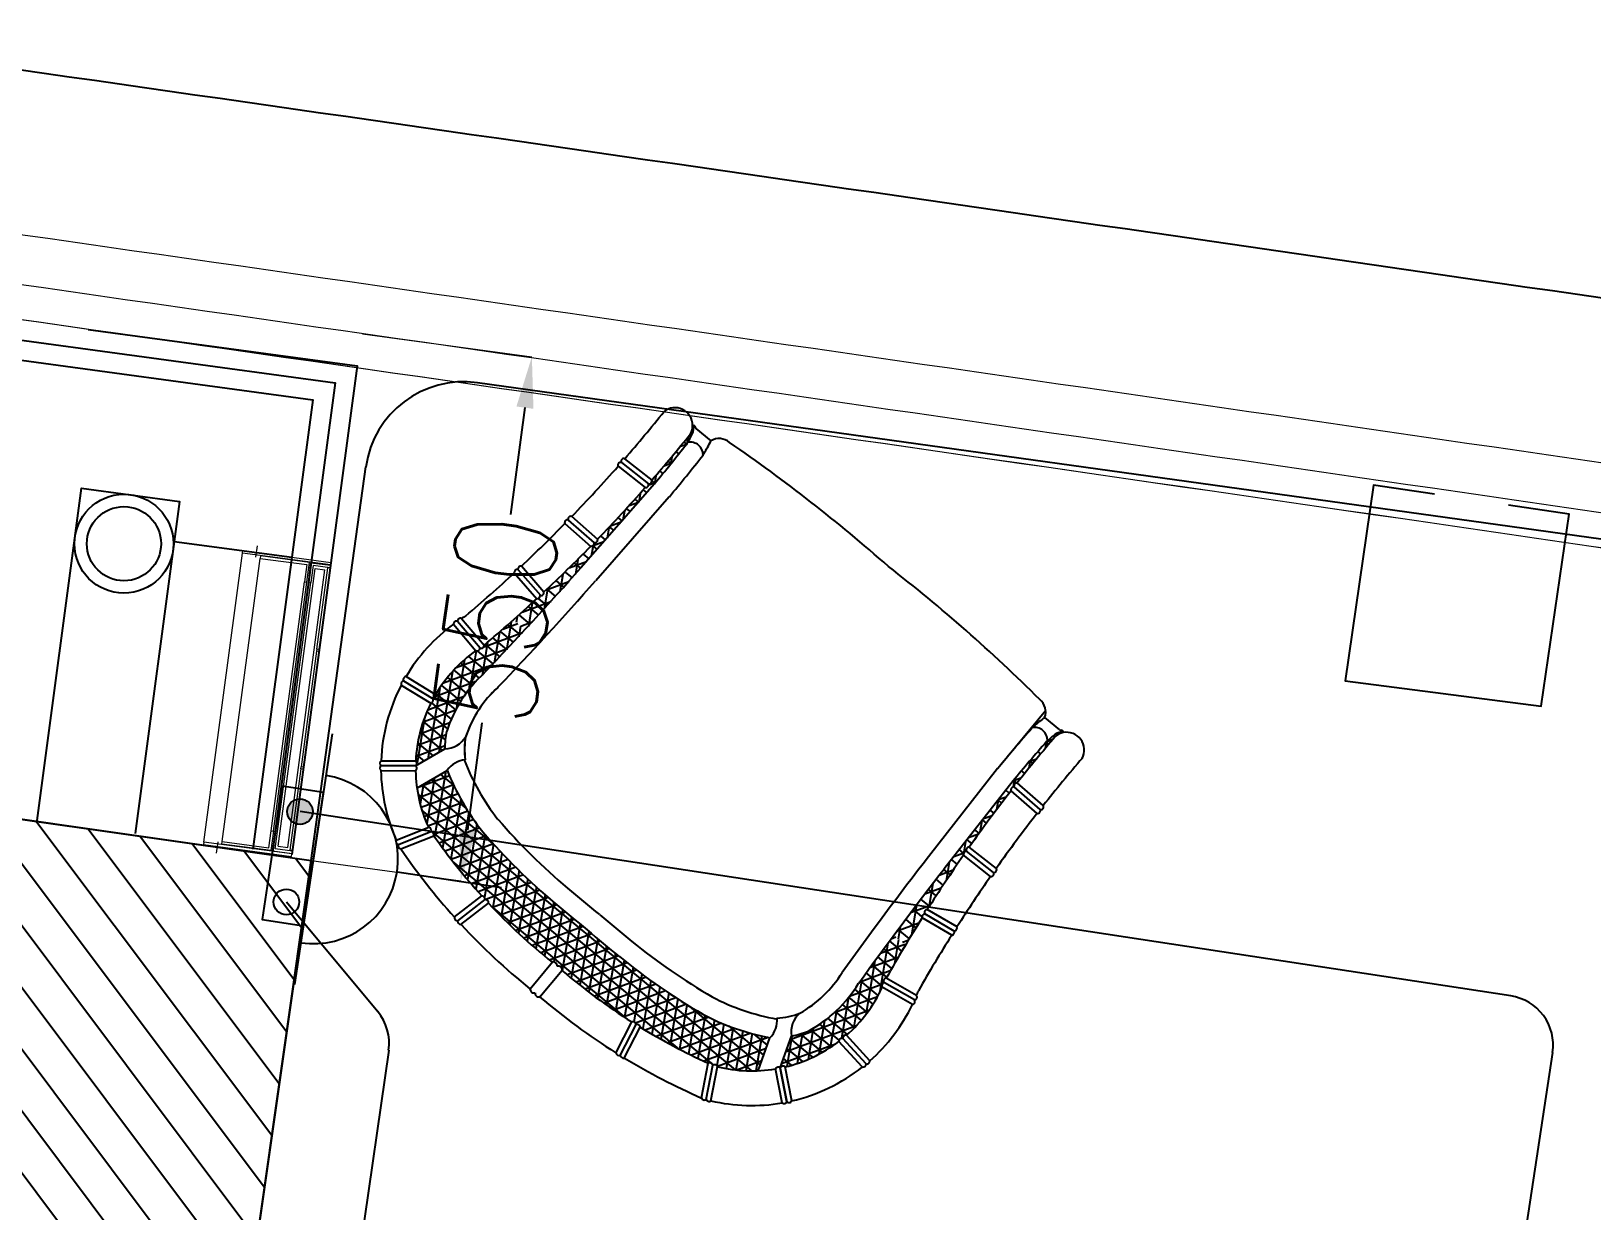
# Model space of a CAD drawing. Extents: x -678889171 to 586587, y -792238163 to 335485.
# Drawn here: x 29840 to 31418, y 50946 to 52139 of the extents above; entities that cross this region are included whole.
import ezdxf
from ezdxf.xclip import XClip

# ---------------------------------------------------------------- set-up
doc = ezdxf.new("R2010")
doc.units = 0
doc.header["$MEASUREMENT"] = 0
doc.header["$XCLIPFRAME"] = 2
doc.set_wipeout_variables(frame=1)
doc.layers.get('0').update_dxf_attribs({"color": 8})
doc.layers.get('Defpoints').update_dxf_attribs({"color": 252})
for name, color, linetype in [('1', 8, 'Continuous'), ('9TH-FURN$0$XR-A-TYP-1-2-3-4-5-6-7-8-9-10$0$I-EQPM', 252, 'Continuous'), ('9TH-FURN$0$XR-A-TYP-1-2-3-4-5-6-7-8-9-10$0$TYPICAL TYPES$0$I-FURN-CHAR', 252, 'Continuous'), ('9TH-FURN$0$XR-A-TYP-1-2-3-4-5-6-7-8-9-10$0$XREF_1BR$0$I-EQPM', 252, 'Continuous'), ('E-POW-BLOCK', 4, 'Continuous'), ('HR_LIGHT', 1, 'Continuous'), ('XR-A-9TH-FLOOR$0$A-SITE-PATT', 252, 'Continuous'), ('XR-A-9TH-FLOOR$0$A-WALL', 252, 'Continuous'), ('XR-A-Access hatch$0$A-SITE-PATT', 252, 'Continuous'), ('XR-A-Access hatch$0$A-WALL', 252, 'Continuous'), ('XR-A-col-910$0$A-COLS', 252, 'Continuous'), ('XR-A-col-910$0$A-SITE-PATT', 252, 'Continuous'), ('XR-A-TYP 00(OUTER)$0$A-SEC-CLAD', 252, 'Continuous'), ('XR-A-TYP 00(OUTER)$0$A-WALL', 252, 'Continuous'), ('XR-A-TYP 01(OUTER)$0$A-SITE-PATT', 252, 'Continuous'), ('XR-A-TYP-4TH TO 10TH (OUTER)$0$A-DIM-IN', 252, 'Continuous'), ('XR-A-TYP-4TH TO 10TH (OUTER)$0$A-WALL', 252, 'Continuous'), ('XR-balcony drain (Tower A)$0$A-DIM-IN', 252, 'Continuous'), ('XR-balcony drain (Tower A)$0$A-SITE-PATT', 252, 'Continuous'), ('XR-drainage Riser (Tower A)$0$E1502-AR-A-SLEEVES$0$A-FLOR-OPEN', 252, 'Continuous')]:
    doc.layers.add(name, color=color, linetype=linetype)
for name, color, linetype, lineweight in [('XR-A-Access hatch$0$A-HCH-15', 252, 'Continuous', 15), ('XR-A-Access hatch$0$A-LIN-10', 252, 'Continuous', 9), ('XR-A-Access hatch$0$A-LIN-20', 252, 'Continuous', 20), ('XR-A-TYP 00(OUTER)$0$xref units$0$A-ELEV-P1', 252, 'Continuous', 9), ('XR-A-TYP 00(OUTER)$0$xref units$0$A-FLOR-HRAL-P2', 252, 'Continuous', 20), ('XR-A-TYP 01(OUTER)$0$xref units$0$A-ELEV-P1', 252, 'Continuous', 9)]:
    doc.layers.add(name, color=color, linetype=linetype, lineweight=lineweight)
doc.styles.add('Work$0$E-M.MODUL', font='romans.shx', dxfattribs={"width": 0.8})
doc.dimstyles.new('Work$0$S-DIM', dxfattribs={"dimscale": 500, "dimtxt": 0.2065, "dimasz": 0.104, "dimexe": 0, "dimexo": 0, "dimgap": 0, "dimtad": 0, "dimdec": 0, "dimzin": 0, "dimdsep": 46, "dimtxsty": 'Work$0$E-M.MODUL', "dimcen": 0.25, "dimclrd": 5, "dimclre": 5, "dimclrt": 1, "dimadec": 0, "dimazin": 0, "dimtfac": 1, "dimtdec": 0, "dimtofl": 0, "dimtmove": 0, "dimatfit": 3, "dimfxl": 1, "dimtolj": 1, "dimtzin": 0, "dimlwe": 13, "dimarcsym": 0})

# ---------------------------------------------------------------- blocks, each defined once
blk = doc.blocks.new('SO1')
at = {"layer": 'E-POW-BLOCK'}
h = blk.add_hatch(color=3, dxfattribs=at)
h.dxf.hatch_style = 1
edge = h.paths.add_edge_path()
edge.add_arc((-0.1064, -0.0481), 0.0303, 0, 360)
at = {"layer": 'E-POW-BLOCK', "color": 3}
for p, q in [((0, 0.2), (0, 0.45)), ((-0.3, 0), (0.3, 0))]:
    blk.add_line(p, q, dxfattribs=at)
blk.add_lwpolyline([(0.1593, 0), (-0.1593, 0), (-0.1593, -0.0988), (0.1593, -0.0988)], close=True, dxfattribs=at)
for centre in [(-0.1064, -0.0481), (0.1096, -0.0481)]:
    blk.add_circle(centre, 0.0303, dxfattribs=at)
blk.add_arc((0, 0), 0.2, 0, 180, dxfattribs=at)
blk = doc.blocks.new('*D3032')
at = {"layer": '1', "color": 5, "lineweight": 13, "transparency": 16777216}
for p, q in [((30175.4, 51832.6), (30346.6, 51809.4)), ((30103.5, 51302.7), (30274.7, 51279.4))]:
    blk.add_line(p, q, dxfattribs=at)
at = {"layer": '1', "color": 5, "lineweight": -2, "transparency": 16777216}
for p, q in [((30339.6, 51757.9), (30324.9, 51649.7)), ((30281.7, 51331), (30296.4, 51439.2))]:
    blk.add_line(p, q, dxfattribs=at)
at = {"layer": '1', "color": 5, "transparency": 16777216}
for points in [[(30331, 51759.1), (30348.2, 51756.7), (30346.6, 51809.4)], [(30273.1, 51332.1), (30290.3, 51329.8), (30274.7, 51279.4)]]:
    blk.add_solid(points, dxfattribs=at)
at = {"layer": 'Defpoints', "color": 0, "transparency": 16777216}
for p in [(30175.4, 51832.6), (30346.6, 51809.4), (30103.5, 51302.7, 0)]:
    blk.add_point(p, dxfattribs=at)
at = {"layer": '1', "color": 1, "transparency": 16777216, "insert": (30310.6, 51544.4), "char_height": 103.25, "attachment_point": 5, "rotation": 82.2752, "style": 'Work$0$E-M.MODUL'}
blk.add_mtext('\\A1;550', dxfattribs=at)
blk = doc.blocks.new('9TH-FURN$0$XR-A-TYP-1-2-3-4-5-6-7-8-9-10$0$TYPICAL TYPES$0$ch24')
for p, q in [((-111.6, 553.2), (-104.1, 518.9)), ((-106.7, 553.8), (-99.2, 519.5)), ((-101.8, 554.7), (-94.2, 520.2)), ((-6.5, 560.1), (-6.5, 524.7)), ((6.5, 560.1), (6.5, 524.7)), ((101.8, 554.7), (94.2, 520.2)), ((106.7, 553.8), (99.2, 519.5)), ((111.6, 553.2), (104.1, 518.9)), ((-206.6, 530.6), (-189.7, 499.6)), ((-202.1, 532.5), (-185.1, 501.6)), ((-197.4, 534.3), (-180.2, 503)), ((-112.9, 472.9), (-84.9, 521.3)), ((-100.5, 474.3), (-72.6, 522.6)), ((-89.4, 520.8), (89.4, 520.8)), ((-88.4, 475.4), (-60.5, 523.6)), ((-59.9, 477), (-85.5, 521.2)), ((-76.3, 476.2), (-48.5, 524.3)), ((-48.6, 477.3), (-74.6, 522.4)), ((-64.4, 476.8), (-36.7, 524.8)), ((-37.1, 477.4), (-63.6, 523.3)), ((-52.6, 477.2), (-25, 525.1)), ((-25.6, 477.5), (-52.5, 524.1)), ((-14, 477.5), (-41.3, 524.7)), ((-41, 477.4), (-13.4, 525.2)), ((-2.4, 477.4), (-29.9, 525)), ((-29.4, 477.5), (-2.8, 523.5)), ((9.1, 477.5), (-18.5, 525.2)), ((-17.8, 477.5), (9.7, 525.2)), ((20.6, 477.5), (-6.9, 525.1)), ((-6.3, 477.4), (21.2, 525.2)), ((5.2, 477.4), (32.7, 525)), ((32.2, 477.5), (5.4, 523.9)), ((43.8, 477.4), (16.2, 525.2)), ((16.8, 477.5), (44, 524.5)), ((55.4, 477.1), (27.8, 525.1)), ((28.3, 477.5), (55.2, 523.9)), ((67.3, 476.7), (39.5, 524.7)), ((39.8, 477.4), (66.2, 523.1)), ((51.3, 477.3), (77.2, 522.1)), ((79.2, 476), (51.4, 524.2)), ((62.6, 476.9), (88.1, 520.9)), ((91.3, 475.1), (63.4, 523.3)), ((103.5, 474), (75.6, 522.3)), ((115.8, 472.6), (87.9, 521)), ((197.4, 534.3), (180.2, 503)), ((202.1, 532.5), (185.1, 501.6)), ((206.6, 530.6), (189.7, 499.6)), ((-194.1, 452.3), (-162.1, 507.7)), ((-178.9, 458.5), (-148.8, 510.7)), ((-147, 467.8), (-169, 505.9)), ((-164.6, 463.3), (-135.6, 513.5)), ((-136.5, 469.7), (-158.9, 508.4)), ((-150.9, 466.9), (-122.7, 515.9)), ((-125.9, 471.3), (-148.7, 510.7)), ((-148.5, 510.8), (148.5, 510.8)), ((-115.2, 472.6), (-138.4, 512.9)), ((-137.9, 469.5), (-109.9, 518)), ((-104.3, 473.9), (-128, 514.9)), ((-125.3, 471.3), (-97.9, 518.8)), ((-93.4, 474.9), (-117.5, 516.8)), ((-82.3, 475.8), (-107, 518.4)), ((-71.2, 476.5), (-95.7, 518.9)), ((73.9, 476.3), (98.6, 519.1)), ((85, 475.6), (109.5, 518)), ((96, 474.7), (120.1, 516.3)), ((128.3, 470.9), (101.1, 518.1)), ((106.9, 473.6), (130.5, 514.5)), ((141, 469), (113, 517.5)), ((117.7, 472.3), (140.9, 512.4)), ((154.2, 466.2), (125.8, 515.3)), ((128.5, 470.9), (151.2, 510.2)), ((168, 462.2), (138.8, 512.9)), ((139.1, 469.3), (161.3, 507.8)), ((149.5, 467.3), (171.4, 505.3)), ((182.5, 457.1), (151.9, 510)), ((197.8, 450.6), (165.3, 506.9)), ((-220.4, 466.6), (-206.9, 490.1)), ((-215.9, 454.4), (-189.8, 499.7)), ((-210.2, 444.3), (-175.6, 504.2)), ((-186.2, 455.6), (-206.3, 490.5)), ((-205.8, 490.8), (205.8, 490.8)), ((-176.7, 459.3), (-197.7, 495.7)), ((-167, 462.5), (-188.3, 499.3)), ((-185.5, 500.8), (185.5, 500.8)), ((-157.2, 465.4), (-179, 503.3)), ((159.5, 464.7), (181, 501.9)), ((169.4, 461.8), (191, 499.2)), ((212.5, 445), (178.9, 503.3)), ((179, 458.4), (199.8, 494.5)), ((217, 457.3), (193.5, 498)), ((-269.6, 478.6), (-242.5, 456.3)), ((-266.6, 482.5), (-239.3, 460.1)), ((-239.5, 460.3), (-266.4, 482.3)), ((-263.4, 486.3), (-236.3, 464.1)), ((-224.1, 476.7), (-211.9, 443.4)), ((-204.5, 447.3), (-222.3, 478.2)), ((-219.3, 480.8), (219.3, 480.8)), ((-195.4, 451.7), (-214.5, 484.7)), ((188.4, 454.7), (208.3, 489.1)), ((197.6, 450.7), (216.4, 483.2)), ((206.6, 446.2), (223.9, 476.2)), ((221.5, 469.6), (211.5, 486.9)), ((224.1, 476.7), (211.9, 443.4)), ((263.4, 486.3), (236.3, 464.1)), ((266.6, 482.5), (239.3, 460.1)), ((239.5, 460.3), (266.4, 482.3)), ((269.6, 478.6), (242.5, 456.3)), ((-239.4, 460.3), (-227.7, 428.2)), ((-239.4, 459.9), (-239.3, 460.1)), ((-221.9, 470.8), (-129.2, 470.8)), ((-218.3, 460.8), (-172.3, 460.8)), ((129.2, 470.8), (221.9, 470.8)), ((172.3, 460.8), (218.3, 460.8)), ((239.4, 460.3), (227.7, 428.2)), ((239.1, 459.1), (238.8, 459.5)), ((239.4, 459.9), (239.3, 460.1)), ((-271.4, 378.3), (-233.5, 444)), ((-266.9, 406.1), (-237.9, 456.3)), ((-234.3, 419), (-249.8, 445.8)), ((-246.5, 450.8), (-235.9, 450.8)), ((-227.9, 427.9), (-243.5, 455)), ((-214.6, 450.8), (-197.3, 450.8)), ((197.3, 450.8), (214.6, 450.8)), ((229.4, 425.7), (244.9, 452.7)), ((270.6, 384.5), (234.3, 447.3)), ((235.6, 450.8), (246.2, 450.8)), ((235.6, 416.4), (251, 443.2)), ((263.1, 417.5), (240.3, 456.9)), ((-271.3, 358.4), (-229, 431.8)), ((-257.9, 430.8), (-228.6, 430.8)), ((-239.5, 408.1), (-255.5, 435.7)), ((-252.8, 440.8), (-232.3, 440.8)), ((228.3, 430.8), (257.6, 430.8)), ((271.3, 363.3), (229.9, 435)), ((232, 440.8), (252.5, 440.8)), ((240.4, 404.7), (256.6, 432.9)), ((-265.6, 410.8), (-238.6, 410.8)), ((-246.2, 379.6), (-265.1, 412.3)), ((-262.2, 420.8), (-233.1, 420.8)), ((-243.5, 394.9), (-260.6, 424.6)), ((232.8, 420.8), (261.9, 420.8)), ((238.3, 410.8), (265.3, 410.8)), ((244, 391), (261.6, 421.5)), ((-304.5, 396.9), (-269.9, 392)), ((-303.7, 401.8), (-269, 397)), ((-302.7, 406.6), (-268, 401.8)), ((-247.2, 361.4), (-268.1, 397.6)), ((-267.4, 400.8), (-241.9, 400.8)), ((241.6, 400.8), (267.1, 400.8)), ((246.4, 375.2), (265.8, 408.9)), ((302.7, 406.6), (268, 401.8)), ((303.7, 401.8), (269, 397)), ((304.5, 396.9), (269.9, 392)), ((-271.2, 380.8), (-246.1, 380.8)), ((-245.5, 338.4), (-271.1, 382.7)), ((-270.1, 390.8), (-244.4, 390.8)), ((-269.2, 342.1), (-245.8, 382.6)), ((244.1, 390.8), (269.8, 390.8)), ((269.6, 346.2), (244.2, 390.3)), ((245.8, 380.8), (270.9, 380.8)), ((246.8, 355.8), (268.3, 393.2)), ((-271.7, 370.8), (-247, 370.8)), ((-244.1, 315.9), (-271.6, 363.6)), ((244.8, 332.4), (271.1, 378)), ((246.7, 370.8), (271.4, 370.8)), ((266.5, 331.6), (246.9, 365.5)), ((-271.5, 360.8), (-247.2, 360.8)), ((-270.6, 350.8), (-246.7, 350.8)), ((-264.8, 329.7), (-247.2, 360.2)), ((243.4, 310), (271, 357.7)), ((246.4, 350.8), (270.3, 350.8)), ((246.9, 360.8), (271.2, 360.8)), ((-301.4, 325.6), (-266.8, 331.7)), ((-269, 340.8), (-245.7, 340.8)), ((-242.7, 293.6), (-268.4, 338)), ((-262.5, 313.7), (-245.8, 342.7)), ((245.4, 340.8), (268.7, 340.8)), ((262.9, 317.8), (246, 347.1)), ((301.4, 325.6), (266.8, 331.7)), ((-300.1, 320.7), (-265.5, 326.8)), ((-298.7, 315.9), (-264, 322)), ((-265.4, 330.8), (-245, 330.8)), ((-263.7, 320.8), (-244.4, 320.8)), ((-259.9, 298.3), (-244.6, 324.7)), ((242.1, 287.8), (262.8, 323.6)), ((244.1, 320.8), (263.4, 320.8)), ((260.3, 302.4), (244.6, 329.5)), ((244.7, 330.8), (265.1, 330.8)), ((298.7, 315.9), (264, 322)), ((264.6, 326.7), (264.9, 327.2)), ((300.1, 320.7), (265.5, 326.8)), ((-262, 310.8), (-243.7, 310.8)), ((-248.6, 283.8), (-261.1, 305.3)), ((-260.3, 300.8), (-243.2, 300.8)), ((-256.7, 283.8), (-243.5, 306.6)), ((242.9, 300.8), (260, 300.8)), ((243.4, 310.8), (261.7, 310.8)), ((257.7, 286.8), (243.5, 311.4)), ((-258.7, 290.8), (-242.6, 290.8)), ((-245.1, 283.8), (-242.5, 288.4)), ((242.3, 290.8), (258.4, 290.8)), ((247.9, 283.8), (242.4, 293.3)), ((251.4, 283.8), (259.5, 297.9)), ((-256.8, 278.6), (-253.8, 283.8)), ((-256.4, 276.3), (-241.8, 276.3)), ((-240.3, 245.5), (-255.8, 272.3)), ((-253.9, 258.3), (-241.9, 278.9)), ((-241.7, 273.1), (-247.8, 283.8)), ((240, 245.5), (255.5, 272.3)), ((241.4, 273.1), (247.5, 283.8)), ((256.1, 276.3), (241.5, 276.3)), ((253.6, 258.3), (241.6, 278.9)), ((256.5, 278.6), (253.5, 283.8)), ((-254.6, 263.6), (-241.2, 263.6)), ((-251.2, 237.5), (-240.8, 255.5)), ((250.9, 237.5), (240.5, 255.5)), ((254.3, 263.6), (240.9, 263.6)), ((-287.2, 246.3), (-253, 252)), ((-286.6, 241.4), (-252.4, 247)), ((-286, 236.4), (-251.7, 242.1)), ((-252, 250.9), (-240.6, 250.9)), ((-239.2, 218.2), (-251.3, 239.1)), ((-251.2, 238.2), (-240, 238.2)), ((238.9, 218.2), (251, 239.1)), ((250.9, 238.2), (239.7, 238.2)), ((251.7, 250.9), (240.3, 250.9)), ((286, 236.4), (251.7, 242.1)), ((286.6, 241.4), (252.4, 247)), ((287.2, 246.3), (253, 252)), ((-249.7, 225.5), (-239.5, 225.5)), ((-248.7, 216.4), (-239.8, 231.8)), ((249.4, 225.5), (239.2, 225.5)), ((248.4, 216.4), (239.5, 231.8)), ((-248.3, 212.8), (-239.1, 212.8)), ((-238.4, 191.3), (-247.7, 207.4)), ((-246.5, 194.8), (-238.9, 208)), ((238.1, 191.3), (247.4, 207.4)), ((246.2, 194.8), (238.6, 208)), ((248, 212.8), (238.8, 212.8)), ((-247, 200.1), (-238.6, 200.1)), ((-235.5, 86.6), (-238.6, 199.4)), ((-215.5, 87), (-218.6, 200.1)), ((215.6, 87), (218.6, 200.1)), ((235.5, 86.6), (238.6, 199.4)), ((246.7, 200.1), (238.3, 200.1)), ((-279.6, 175.4), (-244.5, 176.3)), ((-245.8, 187.4), (-238.3, 187.4)), ((-237.7, 164.6), (-244.9, 177.1)), ((-243.6, 174.5), (-238.2, 183.8)), ((-243.6, 174.7), (-237.9, 174.7)), ((237.4, 164.6), (244.6, 177.1)), ((243.3, 174.7), (237.6, 174.7)), ((243.3, 174.5), (237.9, 183.8)), ((245.5, 187.4), (238, 187.4)), ((279.6, 175.4), (244.5, 176.3)), ((-279.2, 170.4), (-244.4, 171.3)), ((-279.1, 165.4), (-244, 166.3)), ((-243.7, 162), (-237.6, 162)), ((-242.9, 150.3), (-237.5, 159.6)), ((242.6, 150.3), (237.2, 159.6)), ((243.4, 162), (237.3, 162)), ((279.1, 165.4), (244, 166.3)), ((279.2, 170.4), (244.4, 171.3)), ((-242.8, 149.3), (-237.2, 149.3)), ((-236.9, 137.9), (-242.7, 148)), ((236.6, 137.9), (242.4, 148)), ((242.5, 149.3), (236.9, 149.3)), ((-242, 136.6), (-236.9, 136.6)), ((-241.5, 127.2), (-236.9, 135.3)), ((241.7, 136.6), (236.6, 136.6)), ((241.2, 127.2), (236.6, 135.3)), ((-241.4, 123.9), (-236.5, 123.9)), ((-236.2, 111.3), (-241.2, 119.9)), ((-240.8, 111.2), (-236.2, 111.2)), ((-240.5, 103.6), (-236.2, 111)), ((235.9, 111.3), (240.9, 119.9)), ((240.5, 111.2), (235.9, 111.2)), ((240.2, 103.6), (235.9, 111)), ((241.1, 123.9), (236.2, 123.9)), ((-275.1, 96.3), (-240.2, 95.5)), ((-240.3, 98.5), (-235.9, 98.5)), ((240, 98.5), (235.6, 98.5)), ((275.1, 96.3), (240.2, 95.5)), ((-275, 91.3), (-240.1, 90.5)), ((-274.9, 86.3), (-239.9, 85.5)), ((-239.8, 79.4), (-235.5, 86.8)), ((-239.6, 85.8), (-235.5, 85.8)), ((-235.5, 84.7), (-239.3, 91.3)), ((-215.5, 10.7), (-215.5, 84)), ((235.2, 84.7), (239, 91.3)), ((239.5, 79.4), (235.2, 86.8)), ((239.3, 85.8), (235.2, 85.8)), ((274.9, 86.3), (239.9, 85.5)), ((275, 91.3), (240.1, 90.5)), ((-239.7, 73.1), (-235.5, 73.1)), ((-235.7, 59.5), (-239.6, 66.4)), ((239.4, 73.1), (235.2, 73.1)), ((235.4, 59.5), (239.3, 66.4)), ((-239.5, 54.5), (-235.6, 61.2)), ((-239.5, 60.4), (-235.7, 60.4)), ((-239.5, 47.7), (-235.8, 47.7)), ((239.2, 54.5), (235.3, 61.2)), ((239.2, 60.4), (235.4, 60.4)), ((239.2, 47.7), (235.5, 47.7)), ((-239.6, 28.9), (-236.1, 35)), ((-239.6, 35), (-236.1, 35)), ((-236.1, 35), (-239.5, 40.8)), ((235.8, 35), (239.2, 40.8)), ((239.3, 28.9), (235.8, 35)), ((239.3, 35), (235.8, 35)), ((-241, 18), (-241.6, 19.1)), ((-240.2, 22.3), (-238.4, 22.3)), ((-239, 16.7), (-219.2, 16.7)), ((239, 16.7), (219.2, 16.7)), ((239.9, 22.3), (238.1, 22.3)), ((240.7, 18), (241.3, 19.1))]:
    blk.add_line(p, q)
for centre, radius, start, end in [((-15.7, -94.7), 654.9, 98.4246, 106.124), ((-108.8, 551), 3.55, 52.878, 142.6553), ((-103.9, 551.7), 3.55, 52.878, 142.6553), ((-15.7, -94.7), 654.9, 89.1942, 97.5472), ((-7.7, 563.1), 3.24, 291.2919, 304.983), ((-3.1, 558.1), 3.62, 31.7831, 138.608), ((3.1, 558.1), 3.62, 41.392, 148.2169), ((7.7, 563.1), 3.24, 235.017, 248.7081), ((15.7, -94.7), 654.9, 82.4528, 90.8058), ((103.9, 551.7), 3.55, 37.3447, 127.122), ((108.8, 551), 3.55, 37.3447, 127.122), ((15.7, -94.7), 654.9, 73.876, 81.5754), ((-126.2, 369), 180.5, 116.4582, 139.4533), ((-203.7, 529.9), 3.02, 53.9684, 167.8984), ((-199.1, 531.9), 3.02, 53.9684, 167.8984), ((-15.7, -94.7), 619.9, 89.1487, 97.2747), ((-3.4, 527.9), 4.48, 226.5355, 319.3822), ((3.4, 527.9), 4.48, 220.6178, 313.4645), ((15.7, -94.7), 619.9, 82.7253, 90.8513), ((199.1, 531.9), 3.02, 12.1016, 126.0316), ((203.7, 529.9), 3.02, 12.1016, 126.0316), ((126.2, 369), 180.5, 40.5467, 63.5418), ((-15.7, -94.7), 619.9, 98.2008, 105.3887), ((-101.9, 521.3), 3.27, 227.3354, 327.6778), ((-96.9, 521.9), 3.27, 227.3354, 327.6778), ((96.9, 521.9), 3.27, 212.3222, 312.6646), ((101.9, 521.3), 3.27, 212.3222, 312.6646), ((15.7, -94.7), 619.9, 74.6113, 81.7992), ((-126.2, 369), 145.5, 115.9059, 139.1723), ((-188.3, 502.6), 3.31, 245.0989, 341.4938), ((-183.3, 504.6), 3.54, 239.1539, 332.098), ((183.3, 504.6), 3.54, 207.902, 300.8461), ((188.3, 502.6), 3.31, 198.5062, 294.9011), ((126.2, 369), 145.5, 40.8277, 64.0941), ((-126.2, 369), 180.5, 142.5996, 167.9629), ((-266.6, 479.4), 3.1, 89.7229, 193.9212), ((-263.1, 482.8), 3.47, 94.0786, 186.4192), ((-36.5, -173.6), 651, 90.5194, 99.5452), ((-21.2, -1861.2), 2338.7, 89.4806, 90.5194), ((21.2, -1861.2), 2338.7, 89.4806, 90.5194), ((36.5, -173.6), 651, 80.4548, 89.4806), ((263.1, 482.8), 3.47, 353.5808, 85.9214), ((266.6, 479.4), 3.1, 346.0788, 90.2771), ((126.2, 369), 180.5, 12.0371, 37.4004), ((-242.3, 459.4), 2.96, 266.3448, 17.8675), ((-239.3, 463.3), 3.06, 265.2711, 15.0425), ((-94, 228.7), 245, 101.8969, 118.7952), ((94, 228.7), 245, 61.2048, 78.1031), ((239.3, 463.3), 3.06, 164.9575, 274.7289), ((242.3, 459.4), 2.96, 162.1325, 273.6552), ((-126.2, 369), 145.5, 143.0708, 166.9664), ((-186.6, 441.3), 25.4, 175.3045, 224.6955), ((-93.9, 228.8), 225, 102, 119.6844), ((-36.5, -173.5), 631, 90.5194, 99.5074), ((-21.2, -1861.1), 2318.7, 89.4806, 90.5194), ((21.2, -1861.1), 2318.7, 89.4806, 90.5194), ((36.5, -173.5), 631, 80.4926, 89.4806), ((94, 228.8), 225, 60.3156, 78), ((186.6, 441.3), 25.4, 315.3045, 4.6955), ((126.2, 369), 145.5, 13.0336, 36.9292), ((-156.5, 370.1), 91.9, 140.816, 151.9483), ((-243.2, 409.5), 24.3, 349.6207, 50.3793), ((243.2, 409.5), 24.3, 129.6207, 190.3793), ((156.5, 370.1), 91.9, 28.0517, 39.184), ((-111.3, 363), 135.9, 158.2502, 188.1235), ((-156.5, 370.2), 71.9, 132.1201, 151.0891), ((156.5, 370.2), 71.9, 28.9109, 47.8799), ((156.5, 370.1), 71.9, 28.9109, 47.8799), ((111.3, 363), 135.9, 351.8765, 21.7498), ((-126.2, 369), 180.5, 171.1123, 193.9195), ((-302.3, 399), 3.13, 117.462, 223.1542), ((-301.3, 403.8), 3.13, 117.462, 220.9628), ((-271.3, 394.8), 3.13, 297.0261, 42.7184), ((-270.4, 399.8), 3.13, 295.6799, 39.1807), ((-111.3, 363.1), 115.9, 158.8062, 188.4693), ((111.3, 363.1), 115.9, 351.5307, 21.1938), ((111.3, 363), 115.9, 351.5307, 21.1938), ((270.4, 399.8), 3.13, 140.8193, 244.3201), ((271.3, 394.8), 3.13, 137.2816, 242.9739), ((126.2, 369), 180.5, 346.0805, 8.8877), ((301.3, 403.8), 3.13, 319.0372, 62.538), ((302.3, 399), 3.13, 316.8458, 62.538), ((-126.2, 369), 145.5, 170.8757, 194.8579), ((126.2, 369), 145.5, 345.1421, 9.1243), ((-267.6, 328.8), 2.91, 316.0529, 75.6421), ((-4143, 75), 3906.3, 1.8246, 3.9448), ((-4142.9, 75.1), 3926.3, 1.8239, 3.9559), ((4143, 75.1), 3926.3, 176.0441, 178.1761), ((4143, 75), 3906.3, 176.0552, 178.1754), ((267.6, 328.8), 2.91, 104.3579, 223.9471), ((-299.1, 323.6), 3.04, 139.0948, 250.3364), ((-298, 318.7), 2.92, 136.8126, 255.8081), ((-126.2, 369), 180.5, 197.1087, 198.726), ((-265.8, 324.1), 2.76, 311.3167, 83.5137), ((-1783.6, 48.2), 1544.1, 7.5834, 10.2139), ((1783.6, 48.2), 1544.1, 169.7861, 172.4166), ((265.8, 324.1), 2.76, 96.4863, 228.6833), ((126.2, 369), 180.5, 341.274, 342.8913), ((298, 318.7), 2.92, 284.1919, 43.1874), ((299.1, 323.6), 3.04, 289.6636, 40.9052), ((-1778.6, 50.6), 1504.2, 7.4745, 9.9687), ((1778.6, 50.6), 1504.2, 170.0313, 172.5255), ((-284.8, 244.1), 3.29, 138.133, 236.6259), ((-284.8, 244.1), 3.29, 138.133, 236.6259), ((-284.1, 239.2), 3.29, 138.133, 236.6259), ((-284.1, 239.2), 3.29, 138.133, 236.6259), ((-255.2, 249.2), 3.55, 322.7522, 52.2293), ((-253.6, 244.4), 2.95, 309.5646, 65.0468), ((-1783.6, 48.2), 1544.1, 4.757, 7.2132), ((1783.6, 48.2), 1544.1, 172.7868, 175.243), ((253.6, 244.4), 2.95, 114.9532, 230.4354), ((255.2, 249.2), 3.55, 127.7707, 217.2478), ((284.1, 239.2), 3.29, 303.3741, 41.867), ((284.8, 244.1), 3.29, 303.3741, 41.867), ((-1778.6, 50.6), 1504.2, 4.7569, 7.0943), ((1778.6, 50.6), 1504.2, 172.9057, 175.2431), ((-278.2, 173), 2.81, 121.4918, 247.8313), ((-246.7, 173.6), 3.27, 314.626, 54.7021), ((246.7, 173.6), 3.27, 125.2979, 225.374), ((278.2, 173), 2.81, 292.1687, 58.5082), ((-278, 168), 2.71, 116.8822, 252.0593), ((-1778.6, 50.6), 1504.2, 1.739, 4.3754), ((-245.8, 168.7), 2.99, 307.6714, 61.285), ((-1783.6, 48.2), 1544.1, 1.755, 4.3854), ((1783.6, 48.2), 1544.1, 175.6146, 178.245), ((245.8, 168.7), 2.99, 118.715, 232.3286), ((1778.6, 50.6), 1504.2, 175.6246, 178.261), ((278, 168), 2.71, 287.9407, 63.1178), ((-273.8, 93.8), 2.81, 118.6773, 244.61), ((-241.9, 93), 3.04, 305.8751, 57.4498), ((241.9, 93), 3.04, 122.5502, 234.1249), ((273.8, 93.8), 2.81, 295.39, 61.3227), ((-273.9, 88.8), 2.73, 114.7853, 248.1207), ((-1778.6, 50.6), 1504.2, 358.9888, 1.3576), ((-241.8, 88), 3.05, 306.4487, 56.504), ((-1783.6, 48.2), 1544.1, 359.1168, 1.3835), ((-2061.9, 82), 1826.4, 358.5066, 0.1445), ((-2061.9, 82.1), 1846.4, 358.4729, 0.1522), ((2061.9, 82.1), 1846.4, 179.8478, 181.5271), ((2061.9, 82), 1826.4, 179.8555, 181.4934), ((241.8, 88), 3.05, 123.496, 233.5513), ((1783.6, 48.2), 1544.1, 178.6165, 180.8832), ((1778.6, 50.6), 1504.2, 178.6424, 181.0112), ((273.9, 88.8), 2.73, 291.8793, 65.2147), ((-375.3, 53.7), 140.5, 347.3583, 352.087), ((-226.1, 40.9), 12.9, 219.0505, 320.9495), ((-375.3, 53.8), 160.5, 347.3583, 352.4995), ((226.1, 40.9), 12.9, 219.0505, 320.9495), ((375.4, 53.8), 160.5, 187.5005, 192.6417), ((375.3, 53.7), 140.5, 187.913, 192.6417), ((-257.2, 27.9), 17.9, 191.1537, 321.0712), ((-257.2, 27.9), 17.9, 321.0712, 348.8478), ((-241.5, 17.8), 2.12, 210.6727, 317.8387), ((-248.2, 25.2), 10.2, 299.9395, 347.3583), ((-239.2, 15.6), 1.06, 74.8253, 138.1627), ((-248.2, 25.3), 30.2, 343.6259, 347.3583), ((-204, 22), 16, 199.0128, 271.0858), ((204.3, 21.8), 15.8, 268.073, 341.2628), ((248.2, 25.3), 30.2, 192.6417, 196.3741), ((248.2, 25.2), 10.2, 192.6417, 240.0605), ((239.2, 15.6), 1.06, 41.8373, 105.1747), ((257.2, 27.9), 17.9, 191.1522, 218.9288), ((241.5, 17.8), 2.12, 222.1613, 329.3273), ((257.2, 27.9), 17.9, 218.9288, 348.8463), ((-53.8, 1634.6), 1635.5, 264.7415, 271.8865), ((53.8, 1634.6), 1635.5, 268.1135, 275.2585)]:
    blk.add_arc(centre, radius, start, end)
blk = doc.blocks.new('*U293')
at = {"layer": '9TH-FURN$0$XR-A-TYP-1-2-3-4-5-6-7-8-9-10$0$XREF_1BR$0$I-EQPM'}
blk.add_lwpolyline([(-14235.9, 12033.2), (-14235.9, 11254.2), (-14172.9, 11154.2), (-14162.9, 11036.7), (-14139.9, 11036.7), (-14139.9, 12250.7), (-14162.9, 12250.7), (-14172.9, 12133.2)], close=True, dxfattribs=at)
for points in [[(-14162.9, 11036.7), (-14162.9, 12250.7)], [(-14172.9, 12133.2), (-14172.9, 11154.2)]]:
    blk.add_lwpolyline(points, dxfattribs=at)
blk = doc.blocks.new('*U1547')
at = {"layer": 'XR-A-col-910$0$A-SITE-PATT'}
h = blk.add_hatch(dxfattribs=at)
h.set_pattern_fill('ANSI31', color=256, scale=300, angle=8.1314)
h.set_pattern_definition([(45, (5496.236, -59210.182), (-26.516504, 26.516504), [])])
h.paths.add_polyline_path([(100, -25307), (100, -17907), (2350, -17907), (2350, -17557), (-250, -17557), (-250, -25307)])
at = {"layer": 'XR-A-col-910$0$A-COLS'}
blk.add_lwpolyline([(100, -25307), (100, -17907), (2350, -17907), (2350, -17557), (-250, -17557), (-250, -25307)], close=True, dxfattribs=at)
blk = doc.blocks.new('XR-A-col-910')
at = {"layer": 'XR-A-col-910$0$A-SITE-PATT', "xscale": -1, "rotation": 171.8685461071584}
blk.add_blockref('*U1547', (29245.2, 12739.3), dxfattribs=at)
blk = doc.blocks.new('XR-A-TYP 00(OUTER)')
at = {"layer": 'XR-A-TYP 00(OUTER)$0$A-SEC-CLAD'}
for points in [[(32698.5, 38314.9), (32970.4, 38278), (32904.4, 37783.9)], [(32591.3, 38309.3), (32948, 38260.8), (32884.6, 37786.6)]]:
    blk.add_lwpolyline(points, dxfattribs=at)
at = {"layer": 'XR-A-TYP 00(OUTER)$0$A-WALL'}
for points in [[(32527.8, 37834.3), (32588.6, 38289.5), (32925.5, 38243.7), (32864.7, 37789.2)], [(32646.7, 37818.4), (32691.6, 38154.4), (32790.7, 38140.9), (32745.8, 37805.1)]]:
    blk.add_lwpolyline(points, dxfattribs=at)
at = {"layer": 'XR-A-TYP 00(OUTER)$0$xref units$0$A-ELEV-P1'}
for centre, radius, start, end in [((-55662, -578844.7), 623453, 81.6982896, 81.8619677), ((-55680.8, -578973.3), 623583, 81.6982959, 81.8618842)]:
    blk.add_arc(centre, radius, start, end, dxfattribs=at)
at = {"layer": 'XR-A-TYP 00(OUTER)$0$xref units$0$A-FLOR-HRAL-P2'}
for radius, start, end in [(623668, 81.6982958, 81.8619433), (623618, 81.6982959, 81.8619085)]:
    blk.add_arc((-55680.8, -578973.3), radius, start, end, dxfattribs=at)
blk = doc.blocks.new('XR-drainage Riser (Tower A)')
at = {"layer": 'XR-drainage Riser (Tower A)$0$E1502-AR-A-SLEEVES$0$A-FLOR-OPEN'}
for radius in [50, 37.5]:
    blk.add_circle((32734.5, 38098.2), radius, dxfattribs=at)
blk = doc.blocks.new('XR-balcony drain (Tower A)')
at = {"layer": 'XR-balcony drain (Tower A)$0$A-DIM-IN'}
blk.add_lwpolyline([(34059.7, 38148.3), (33998, 38157.3), (33969.2, 37959.4), (34167.5, 37933.8), (34195.9, 38128.2), (34134.5, 38137.1)], dxfattribs=at)
at = {"layer": 'XR-balcony drain (Tower A)$0$A-SITE-PATT'}
blk.add_blockref('XR-drainage Riser (Tower A)', (0, 0), dxfattribs=at)
blk = doc.blocks.new('XR-A-TYP-4TH TO 10TH (OUTER)')
at = {"layer": 'XR-A-TYP-4TH TO 10TH (OUTER)$0$A-DIM-IN'}
ref = blk.add_blockref('XR-A-TYP 00(OUTER)', (0, 0), dxfattribs=at)
XClip(ref).set_block_clipping_path([(19908.0302680896, -24395.0039034439), (141486.3941120692, 77630.6383366612)])
at = {"layer": 'XR-A-TYP-4TH TO 10TH (OUTER)$0$A-WALL'}
blk.add_blockref('XR-balcony drain (Tower A)', (0, 0), dxfattribs=at)
blk = doc.blocks.new('XR-A-TYP 01(OUTER)')
at = {"layer": 'XR-A-TYP 01(OUTER)$0$A-SITE-PATT'}
blk.add_arc((-59610.6, -606328.6), 651469, 81.71581, 81.8603629, dxfattribs=at)
at = {"layer": 'XR-A-TYP 01(OUTER)$0$xref units$0$A-ELEV-P1'}
blk.add_arc((-59610.6, -606328.6), 651469, 81.71581, 81.8603629, dxfattribs=at)
blk = doc.blocks.new('*U1591')
at = {"layer": 'XR-A-Access hatch$0$A-HCH-15'}
for p, q in [((3708.8, 1778.7), (3710.8, 1778.7)), ((3708.8, 1776.2), (3710.8, 1776.2)), ((3830.8, 1778.7), (3828.8, 1778.7)), ((3830.8, 1776.2), (3828.8, 1776.2))]:
    blk.add_line(p, q, dxfattribs=at)
at = {"layer": 'XR-A-Access hatch$0$A-LIN-10'}
for p, q in [((3622.3, 1866.2), (3917.3, 1866.2)), ((3625.3, 1847.7), (3914.3, 1847.7)), ((3642.8, 1800.2), (3896.8, 1800.2)), ((3642.8, 1797.7), (3896.8, 1797.7)), ((3642.8, 1796.2), (3896.8, 1796.2)), ((3642.8, 1793.7), (3896.8, 1793.7))]:
    blk.add_line(p, q, dxfattribs=at)
at = {"layer": 'XR-A-Access hatch$0$A-LIN-20'}
for p, q in [((3624.5, 1852.2), (3613.1, 1852.2)), ((3622.8, 1797.7), (3622.8, 1847.7)), ((3622.8, 1847.7), (3625.3, 1847.7)), ((3625.3, 1847.7), (3625.3, 1800.2)), ((3914.3, 1847.7), (3914.3, 1800.2)), ((3916.8, 1847.7), (3914.3, 1847.7)), ((3915.1, 1852.2), (3926.6, 1852.2)), ((3916.8, 1797.7), (3916.8, 1847.7)), ((3625.3, 1800.2), (3642.8, 1800.2)), ((3642.8, 1800.2), (3642.8, 1797.7)), ((3914.3, 1800.2), (3896.8, 1800.2)), ((3896.8, 1800.2), (3896.8, 1797.7)), ((3642.8, 1797.7), (3622.8, 1797.7)), ((3622.8, 1796.2), (3622.8, 1776.2)), ((3642.8, 1796.2), (3622.8, 1796.2)), ((3625.3, 1776.2), (3625.3, 1793.7)), ((3625.3, 1793.7), (3642.8, 1793.7)), ((3628.2, 1791.2), (3911.4, 1791.2)), ((3628.2, 1791.2), (3628.2, 1781.2)), ((3642.8, 1793.7), (3642.8, 1796.2)), ((3896.8, 1797.7), (3916.8, 1797.7)), ((3896.8, 1796.2), (3916.8, 1796.2)), ((3896.8, 1793.7), (3896.8, 1796.2)), ((3914.3, 1793.7), (3896.8, 1793.7)), ((3911.4, 1791.2), (3911.4, 1781.2)), ((3914.3, 1776.2), (3914.3, 1793.7)), ((3916.8, 1796.2), (3916.8, 1776.2)), ((3622.8, 1776.2), (3625.3, 1776.2)), ((3708.8, 1778.7), (3625.8, 1778.7)), ((3625.8, 1776.2), (3625.8, 1778.7)), ((3708.8, 1776.2), (3625.8, 1776.2)), ((3628.2, 1781.2), (3911.4, 1781.2)), ((3708.8, 1776.2), (3708.8, 1778.7)), ((3828.8, 1778.7), (3710.8, 1778.7)), ((3710.8, 1776.2), (3710.8, 1778.7)), ((3828.8, 1776.2), (3710.8, 1776.2)), ((3828.8, 1776.2), (3828.8, 1778.7)), ((3830.8, 1778.7), (3913.8, 1778.7)), ((3830.8, 1776.2), (3830.8, 1778.7)), ((3830.8, 1776.2), (3913.8, 1776.2)), ((3913.8, 1776.2), (3913.8, 1778.7)), ((3916.8, 1776.2), (3914.3, 1776.2))]:
    blk.add_line(p, q, dxfattribs=at)
for points in [[(3622.3, 1776.2), (3622.3, 1866.2), (3619.8, 1866.2), (3619.8, 1776.2)], [(3917.3, 1776.2), (3917.3, 1866.2), (3919.8, 1866.2), (3919.8, 1776.2)]]:
    blk.add_lwpolyline(points, close=True, dxfattribs=at)
blk = doc.blocks.new('XR-A-Access hatch')
at = {"layer": 'XR-A-Access hatch$0$A-WALL'}
blk.add_line((32785.3, 38100.5), (32904.2, 38084.6), dxfattribs=at)
at = {"layer": 'XR-A-Access hatch$0$A-SITE-PATT', "rotation": 82.38421775581345}
blk.add_blockref('*U1591', (34184.9, 33958.7), dxfattribs=at)

msp = doc.modelspace()

# ---------------------------------------------------------------- linework, layer by layer
at = {"layer": 'XR-A-9TH-FLOOR$0$A-WALL'}
msp.add_lwpolyline([(29776.8, 51349.3), (30123.3, 51299.8), (29340.5, 45821.2)], dxfattribs=at)

# ---------------------------------------------------------------- block references
at = {"layer": '9TH-FURN$0$XR-A-TYP-1-2-3-4-5-6-7-8-9-10$0$I-EQPM', "xscale": -1, "rotation": 171.6096883257588}
msp.add_blockref('*U293', (47230.4, 60091.8, 0), dxfattribs=at)
at = {"layer": '9TH-FURN$0$XR-A-TYP-1-2-3-4-5-6-7-8-9-10$0$TYPICAL TYPES$0$I-FURN-CHAR', "rotation": 140.35176164161}
msp.add_blockref('9TH-FURN$0$XR-A-TYP-1-2-3-4-5-6-7-8-9-10$0$TYPICAL TYPES$0$ch24', (30707.1, 51597.3, 0), dxfattribs=at)
at = {"layer": 'XR-A-9TH-FLOOR$0$A-SITE-PATT'}
for name in ['XR-A-TYP-4TH TO 10TH (OUTER)', 'XR-A-TYP 01(OUTER)']:
    msp.add_blockref(name, (-2800.4, 13522.1), dxfattribs=at)
at = {"layer": 'XR-A-9TH-FLOOR$0$A-WALL'}
msp.add_blockref('XR-A-col-910', (-2800.4, 13522.1), dxfattribs=at)

# ---------------------------------------------------------------- next in the draw order: block references
msp.add_blockref('XR-A-Access hatch', (-2800.4, 13522.1), dxfattribs=at)

# ---------------------------------------------------------------- next in the draw order: linework, layer by layer
at = {"color": 240, "true_color": 0xed1f24}
for p, q in [((30291.5, 51783.2, 0), (31734, 51582.6, 0)), ((30123.3, 51299.8), (30178.7, 51697.9, 0)), ((30058.6, 50846.5), (30123.3, 51299.8))]:
    msp.add_line(p, q, dxfattribs=at)
at = {"color": 240, "true_color": 0xed1f24, "extrusion": (-5.24707e-08, 4.89624e-09, 1)}
msp.add_arc((30277.7, 51684.1, 0), 100, 82.0841, 172.0841, dxfattribs=at)
at = {"layer": '1', "color": 4}
msp.add_line((30098.4, 51258, 0), (30190.7, 51147.1, 0), dxfattribs=at)
at = {"layer": '1', "color": 4, "extrusion": (9.16349e-08, -1.31803e-08, 1)}
msp.add_arc((30152.3, 51115.1, 0), 50, 351.815, 39.7721, dxfattribs=at)
at = {"layer": 'HR_LIGHT', "color": 4}
for p, q in [((31336.4, 51162.9, 0), (30112.2, 51349.4, 0)), ((30201.8, 51108), (30153.2, 50770.3)), ((31378.7, 51105.9, 0), (30968.7, 48413.2, 0))]:
    msp.add_line(p, q, dxfattribs=at)
at = {"layer": 'HR_LIGHT', "color": 4, "extrusion": (-3.87204e-09, -1.0974e-08, 1)}
msp.add_arc((31329.3, 51113.4, 0), 50, 351.3423, 81.815, dxfattribs=at)

# ---------------------------------------------------------------- next in the draw order: block references
at = {"layer": 'E-POW-BLOCK', "extrusion": (1.21441e-07, -3.05131e-08, 1), "xscale": 427.5336916951263, "yscale": 427.5336916951263, "zscale": 427.5336916951263, "rotation": 261.4226749179369}
msp.add_blockref('SO1', (30125.7, 51301.3, 0), dxfattribs=at)

# ---------------------------------------------------------------- next in the draw order: dimensions: what is measured, and where the dimension line sits
at = {"layer": '1', "color": 4}
dim = msp.add_aligned_dim(p1=(30103.5, 51302.7, 0), p2=(30175.4, 51832.6), distance=-172.8, text='550', dimstyle='Work$0$S-DIM', dxfattribs=at)
dim.commit()
dim.dimension.update_dxf_attribs({"geometry": '*D3032', "text_midpoint": (30310.6, 51544.4)})

doc.saveas('drawing.dxf')
